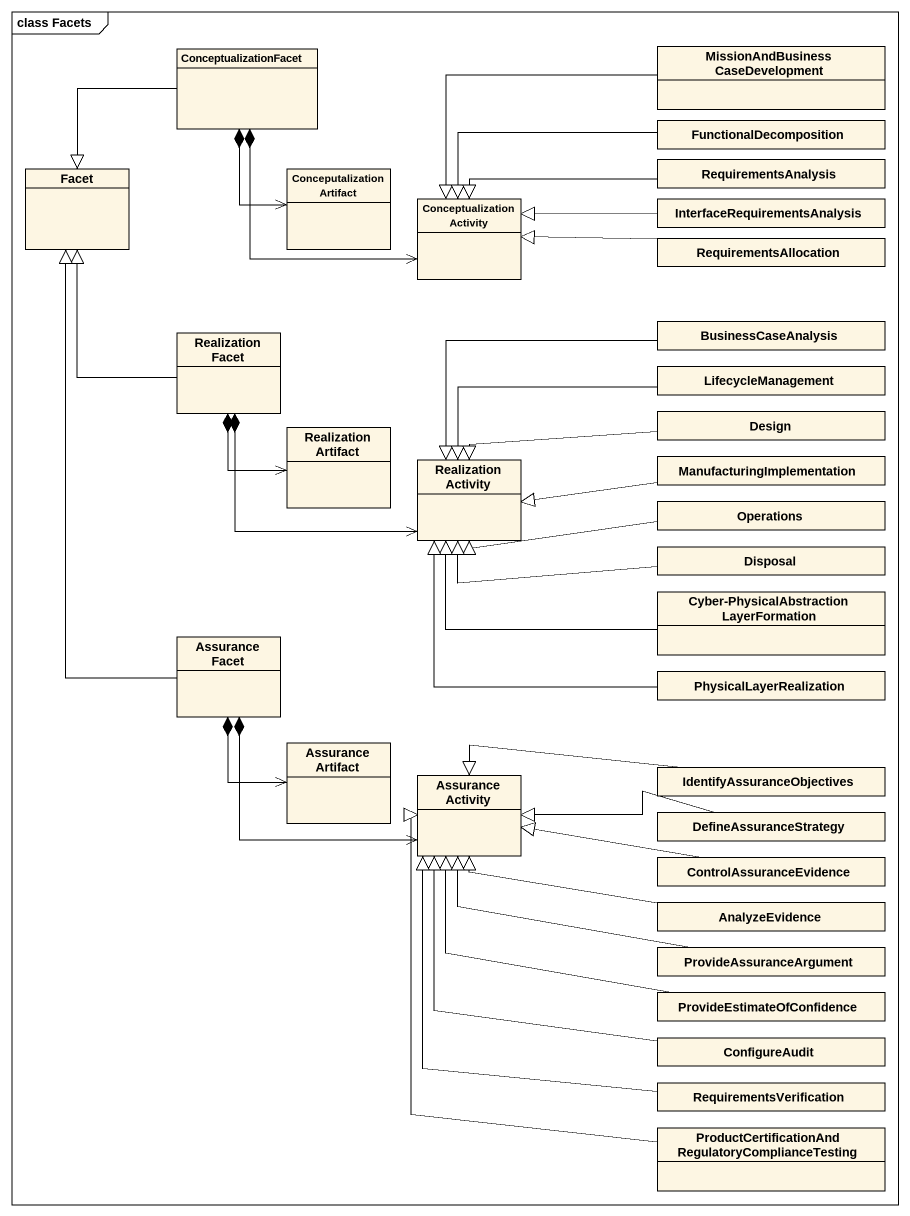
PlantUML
@startuml
mainframe class Facets
hide circle
hide empty members
class ConceptualizationFacet
class "MissionAndBusiness CaseDevelopment" as MissionAndBusiness
class FunctionalDecomposition
class Facet
class "Conceputalization Artifact" as Conceputalization_Artifact
class "Conceptualization Activity" as Conceptualization_Activity
class RequirementsAnalysis
class "InterfaceRequirementsAnalysis" as InterfaceRequirementsAnalysi
class RequirementsAllocation
class "Realization Facet" as Realization_Facet
class BusinessCaseAnalysis
class Design
class LifecycleManagement
class "Realization Artifact" as Realization_Artifact
class "Realization Activity" as Realization_Activity
class ManufacturingImplementation
class Operations
class Disposal
class "Cyber-PhysicalAbstraction LayerFormation" as Cyber_PhysicalAbstraction
class "Assurance Facet" as Assurance_Facet
class PhysicalLayerRealization
class "Assurance Artifact" as Assurance_Artifact
class "Assurance Activity" as Assurance_Activity
class IdentifyAssuranceObjectives
class DefineAssuranceStrategy
class ControlAssuranceEvidence
class AnalyzeEvidence
class ProvideAssuranceArgument
class ProvideEstimateOfConfidence
class RequirementsVerification
class ConfigureAudit
class "ProductCertificationAnd RegulatoryComplianceTesting" as ProductCertificationAnd
ConceptualizationFacet --|> Facet
ConceptualizationFacet *--> Conceputalization_Artifact
ConceptualizationFacet *--> Conceptualization_Activity
MissionAndBusiness -left-|> Conceptualization_Activity
FunctionalDecomposition -left-|> Conceptualization_Activity
RequirementsAnalysis -left-|> Conceptualization_Activity
InterfaceRequirementsAnalysi -left-|> Conceptualization_Activity
RequirementsAllocation -left-|> Conceptualization_Activity
Realization_Facet -up-|> Facet
Realization_Facet *--> Realization_Artifact
Realization_Facet *-right-> Realization_Activity
BusinessCaseAnalysis -left-|> Realization_Activity
Design -left-|> Realization_Activity
LifecycleManagement -left-|> Realization_Activity
ManufacturingImplementation -left-|> Realization_Activity
Operations -left-|> Realization_Activity
Disposal -left-|> Realization_Activity
Cyber_PhysicalAbstraction -left-|> Realization_Activity
Assurance_Facet -up-|> Facet
Assurance_Facet *--> Assurance_Artifact
Assurance_Facet *-right-> Assurance_Activity
PhysicalLayerRealization -up-|> Realization_Activity
IdentifyAssuranceObjectives -left-|> Assurance_Activity
DefineAssuranceStrategy -left-|> Assurance_Activity
ControlAssuranceEvidence -left-|> Assurance_Activity
AnalyzeEvidence -left-|> Assurance_Activity
ProvideAssuranceArgument -left-|> Assurance_Activity
ProvideEstimateOfConfidence -up-|> Assurance_Activity
RequirementsVerification -up-|> Assurance_Activity
ConfigureAudit -up-|> Assurance_Activity
ProductCertificationAnd -up-|> Assurance_Activity
@enduml
